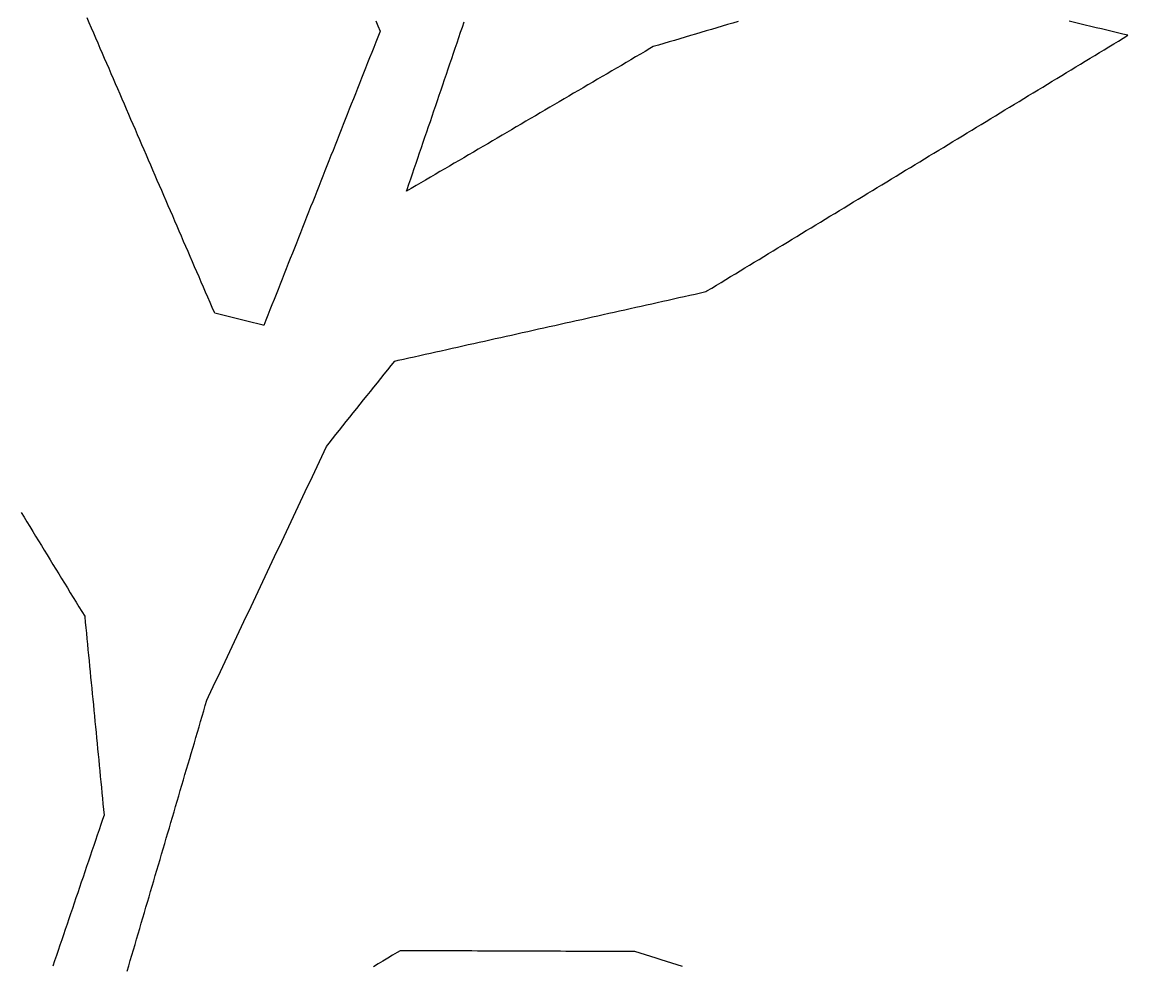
# Model space of a CAD drawing. Header units: millimetres. Extents: x 230 to 3347, y 514 to 5196.
# Drawn here: x 1889.8 to 2089.6, y 4745.4 to 4915.9 of the extents above; entities that cross this region are included whole.
import ezdxf

# ---------------------------------------------------------------- set-up
doc = ezdxf.new("R2010")
doc.units = ezdxf.units.MM
doc.layers.add('ALL_ISLANDS', color=7, linetype='Continuous')
doc.layers.add('OUTLINE_ISLAND_01', color=7, linetype='Continuous')

msp = doc.modelspace()

# ---------------------------------------------------------------- linework, layer by layer
at = {"layer": 'ALL_ISLANDS'}
for points in [[(1953.6732, 4916.1404), (1954.081, 4915.2273), (1954.4887, 4914.3142), (1954.4166, 4914.1317), (1954.0489, 4913.2017), (1953.6813, 4912.2717), (1953.3136, 4911.3418), (1952.946, 4910.4118), (1952.5783, 4909.4818), (1952.2107, 4908.5519), (1951.843, 4907.6219), (1951.4754, 4906.692), (1951.1077, 4905.762), (1950.7401, 4904.832), (1950.3724, 4903.9021), (1950.0048, 4902.9721), (1949.6371, 4902.0421), (1949.2695, 4901.1122), (1948.9018, 4900.1822), (1948.5342, 4899.2522), (1948.1665, 4898.3223), (1947.7989, 4897.3923), (1947.4312, 4896.4623), (1947.0636, 4895.5324), (1946.696, 4894.6024), (1946.3283, 4893.6724), (1945.9607, 4892.7425), (1945.593, 4891.8125), (1945.2254, 4890.8825), (1944.8577, 4889.9526), (1944.4901, 4889.0226), (1944.1224, 4888.0927), (1943.7548, 4887.1627), (1943.3871, 4886.2327), (1943.0195, 4885.3028), (1942.6518, 4884.3728), (1942.2842, 4883.4428), (1941.9165, 4882.5129), (1941.5489, 4881.5829), (1941.1812, 4880.6529), (1940.8136, 4879.723), (1940.4459, 4878.793), (1940.0783, 4877.863), (1939.7106, 4876.9331), (1939.343, 4876.0031), (1938.9753, 4875.0731), (1938.6077, 4874.1432), (1938.24, 4873.2132), (1937.8724, 4872.2832), (1937.5047, 4871.3533), (1937.1371, 4870.4233), (1936.7695, 4869.4934), (1936.4018, 4868.5634), (1936.0342, 4867.6334), (1935.6665, 4866.7035), (1935.2989, 4865.7735), (1934.9312, 4864.8435), (1934.5636, 4863.9136), (1934.1959, 4862.9836), (1933.8283, 4862.0536), (1933.4606, 4861.1237), (1933.314, 4861.1599), (1932.3432, 4861.3999), (1931.3724, 4861.6398), (1930.4016, 4861.8797), (1929.4308, 4862.1197), (1928.4601, 4862.3596), (1927.4893, 4862.5996), (1926.5185, 4862.8395), (1925.5477, 4863.0795), (1924.5769, 4863.3194), (1924.5212, 4863.4483), (1924.1245, 4864.3662), (1923.7278, 4865.2841), (1923.3311, 4866.2021), (1922.9343, 4867.12), (1922.5376, 4868.0379), (1922.1409, 4868.9559), (1921.7441, 4869.8738), (1921.3474, 4870.7917), (1920.9507, 4871.7097), (1920.554, 4872.6276), (1920.1572, 4873.5456), (1919.7605, 4874.4635), (1919.3638, 4875.3814), (1918.9671, 4876.2994), (1918.5703, 4877.2173), (1918.1736, 4878.1352), (1917.7769, 4879.0532), (1917.3802, 4879.9711), (1916.9834, 4880.8891), (1916.5867, 4881.807), (1916.19, 4882.7249), (1915.7933, 4883.6429), (1915.3965, 4884.5608), (1914.9998, 4885.4787), (1914.6031, 4886.3967), (1914.2064, 4887.3146), (1913.8096, 4888.2326), (1913.4129, 4889.1505), (1913.0162, 4890.0684), (1912.6194, 4890.9864), (1912.2227, 4891.9043), (1911.826, 4892.8222), (1911.4293, 4893.7402), (1911.0325, 4894.6581), (1910.6358, 4895.576), (1910.2391, 4896.494), (1909.8424, 4897.4119), (1909.4456, 4898.3299), (1909.0489, 4899.2478), (1908.6522, 4900.1657), (1908.2555, 4901.0837), (1907.8587, 4902.0016), (1907.462, 4902.9195), (1907.0653, 4903.8375), (1906.6686, 4904.7554), (1906.2718, 4905.6734), (1905.8751, 4906.5913), (1905.4784, 4907.5092), (1905.0816, 4908.4272), (1904.6849, 4909.3451), (1904.2882, 4910.263), (1903.8915, 4911.181), (1903.4947, 4912.0989), (1903.098, 4913.0168), (1902.7013, 4913.9348), (1902.3046, 4914.8527), (1901.9078, 4915.7707), (1901.5111, 4916.6886)], [(1908.762, 4744.4576), (1909.0443, 4745.4169), (1909.3266, 4746.3762), (1909.6089, 4747.3356), (1909.8912, 4748.2949), (1910.1735, 4749.2542), (1910.4558, 4750.2135), (1910.7381, 4751.1729), (1911.0204, 4752.1322), (1911.3027, 4753.0915), (1911.5851, 4754.0508), (1911.8674, 4755.0102), (1912.1497, 4755.9695), (1912.432, 4756.9288), (1912.7143, 4757.8881), (1912.9966, 4758.8475), (1913.2789, 4759.8068), (1913.5612, 4760.7661), (1913.8435, 4761.7254), (1914.1258, 4762.6848), (1914.4081, 4763.6441), (1914.6904, 4764.6034), (1914.9727, 4765.5627), (1915.255, 4766.5221), (1915.5373, 4767.4814), (1915.8196, 4768.4407), (1916.102, 4769.4), (1916.3843, 4770.3594), (1916.6666, 4771.3187), (1916.9489, 4772.278), (1917.2312, 4773.2373), (1917.5135, 4774.1967), (1917.7958, 4775.156), (1918.0781, 4776.1153), (1918.3604, 4777.0746), (1918.6427, 4778.034), (1918.925, 4778.9933), (1919.2073, 4779.9526), (1919.4896, 4780.9119), (1919.7719, 4781.8712), (1920.0542, 4782.8306), (1920.3365, 4783.7899), (1920.6188, 4784.7492), (1920.9012, 4785.7085), (1921.1835, 4786.6679), (1921.4658, 4787.6272), (1921.7481, 4788.5865), (1922.0304, 4789.5458), (1922.3127, 4790.5052), (1922.595, 4791.4645), (1922.8773, 4792.4238), (1923.1596, 4793.3831), (1923.4671, 4794.0353), (1923.8935, 4794.9398), (1924.32, 4795.8443), (1924.7465, 4796.7488), (1925.1729, 4797.6533), (1925.5994, 4798.5578), (1926.0259, 4799.4623), (1926.4523, 4800.3668), (1926.8788, 4801.2713), (1927.3053, 4802.1758), (1927.7317, 4803.0803), (1928.1582, 4803.9848), (1928.5847, 4804.8893), (1929.0111, 4805.7938), (1929.4376, 4806.6983), (1929.8641, 4807.6028), (1930.2905, 4808.5073), (1930.717, 4809.4118), (1931.1435, 4810.3163), (1931.5699, 4811.2208), (1931.9964, 4812.1253), (1932.4229, 4813.0298), (1932.8493, 4813.9343), (1933.2758, 4814.8388), (1933.7023, 4815.7433), (1934.1287, 4816.6478), (1934.5552, 4817.5523), (1934.9817, 4818.4569), (1935.4081, 4819.3614), (1935.8346, 4820.2659), (1936.2611, 4821.1704), (1936.6875, 4822.0749), (1937.114, 4822.9794), (1937.5405, 4823.8839), (1937.9669, 4824.7884), (1938.3934, 4825.6929), (1938.8199, 4826.5974), (1939.2463, 4827.5019), (1939.6728, 4828.4064), (1940.0993, 4829.3109), (1940.5257, 4830.2154), (1940.9522, 4831.1199), (1941.3787, 4832.0244), (1941.8051, 4832.9289), (1942.2316, 4833.8334), (1942.6581, 4834.7379), (1943.0846, 4835.6424), (1943.511, 4836.5469), (1943.9375, 4837.4514), (1944.364, 4838.3559), (1944.7904, 4839.2604), (1945.245, 4839.8293), (1945.8693, 4840.6105), (1946.4936, 4841.3917), (1947.1179, 4842.1729), (1947.7422, 4842.9541), (1948.3665, 4843.7353), (1948.9907, 4844.5165), (1949.615, 4845.2977), (1950.2393, 4846.0789), (1950.8636, 4846.8601), (1951.4879, 4847.6413), (1952.1121, 4848.4225), (1952.7364, 4849.2037), (1953.3607, 4849.9849), (1953.985, 4850.7661), (1954.6093, 4851.5473), (1955.2335, 4852.3285), (1955.8578, 4853.1097), (1956.4821, 4853.8909), (1957.1064, 4854.6721), (1957.7235, 4854.8098), (1958.6995, 4855.0275), (1959.6755, 4855.2453), (1960.6515, 4855.463), (1961.6275, 4855.6807), (1962.6035, 4855.8985), (1963.5795, 4856.1162), (1964.5555, 4856.334), (1965.5315, 4856.5517), (1966.5075, 4856.7694), (1967.4835, 4856.9872), (1968.4596, 4857.2049), (1969.4356, 4857.4226), (1970.4116, 4857.6404), (1971.3876, 4857.8581), (1972.3636, 4858.0759), (1973.3396, 4858.2936), (1974.3156, 4858.5113), (1975.2916, 4858.7291), (1976.2676, 4858.9468), (1977.2436, 4859.1645), (1978.2196, 4859.3823), (1979.1956, 4859.6), (1980.1716, 4859.8178), (1981.1476, 4860.0355), (1982.1237, 4860.2532), (1983.0997, 4860.471), (1984.0757, 4860.6887), (1985.0517, 4860.9064), (1986.0277, 4861.1242), (1987.0037, 4861.3419), (1987.9797, 4861.5597), (1988.9557, 4861.7774), (1989.9317, 4861.9951), (1990.9077, 4862.2129), (1991.8837, 4862.4306), (1992.8597, 4862.6483), (1993.8357, 4862.8661), (1994.8118, 4863.0838), (1995.7878, 4863.3016), (1996.7638, 4863.5193), (1997.7398, 4863.737), (1998.7158, 4863.9548), (1999.6918, 4864.1725), (2000.6678, 4864.3902), (2001.6438, 4864.608), (2002.6198, 4864.8257), (2003.5958, 4865.0435), (2004.5718, 4865.2612), (2005.5478, 4865.4789), (2006.5238, 4865.6967), (2007.4998, 4865.9144), (2008.4759, 4866.1321), (2009.4519, 4866.3499), (2010.4279, 4866.5676), (2011.4039, 4866.7854), (2012.3799, 4867.0031), (2013.3559, 4867.2208), (2013.5508, 4867.3392), (2014.4055, 4867.8583), (2015.2603, 4868.3773), (2016.115, 4868.8964), (2016.9697, 4869.4155), (2017.8245, 4869.9345), (2018.6792, 4870.4536), (2019.5339, 4870.9726), (2020.3887, 4871.4917), (2021.2434, 4872.0108), (2022.0981, 4872.5298), (2022.9529, 4873.0489), (2023.8076, 4873.568), (2024.6623, 4874.087), (2025.5171, 4874.6061), (2026.3718, 4875.1252), (2027.2265, 4875.6442), (2028.0813, 4876.1633), (2028.936, 4876.6824), (2029.7908, 4877.2014), (2030.6455, 4877.7205), (2031.5002, 4878.2396), (2032.355, 4878.7586), (2033.2097, 4879.2777), (2034.0644, 4879.7968), (2034.9192, 4880.3158), (2035.7739, 4880.8349), (2036.6286, 4881.354), (2037.4834, 4881.873), (2038.3381, 4882.3921), (2039.1928, 4882.9112), (2040.0476, 4883.4302), (2040.9023, 4883.9493), (2041.757, 4884.4683), (2042.6118, 4884.9874), (2043.4665, 4885.5065), (2044.3212, 4886.0255), (2045.176, 4886.5446), (2046.0307, 4887.0637), (2046.8854, 4887.5827), (2047.7402, 4888.1018), (2048.5949, 4888.6209), (2049.4496, 4889.1399), (2050.3044, 4889.659), (2051.1591, 4890.1781), (2052.0138, 4890.6971), (2052.8686, 4891.2162), (2053.7233, 4891.7353), (2054.5781, 4892.2543), (2055.4328, 4892.7734), (2056.2875, 4893.2925), (2057.1423, 4893.8115), (2057.997, 4894.3306), (2058.8517, 4894.8497), (2059.7065, 4895.3687), (2060.5612, 4895.8878), (2061.4159, 4896.4069), (2062.2707, 4896.9259), (2063.1254, 4897.445), (2063.9801, 4897.9641), (2064.8349, 4898.4831), (2065.6896, 4899.0022), (2066.5443, 4899.5212), (2067.3991, 4900.0403), (2068.2538, 4900.5594), (2069.1085, 4901.0784), (2069.9633, 4901.5975), (2070.818, 4902.1166), (2071.6727, 4902.6356), (2072.5275, 4903.1547), (2073.3822, 4903.6738), (2074.2369, 4904.1928), (2075.0917, 4904.7119), (2075.9464, 4905.231), (2076.8011, 4905.75), (2077.6559, 4906.2691), (2078.5106, 4906.7882), (2079.3654, 4907.3072), (2080.2201, 4907.8263), (2081.0748, 4908.3454), (2081.9296, 4908.8644), (2082.7843, 4909.3835), (2083.639, 4909.9026), (2084.4938, 4910.4216), (2085.3485, 4910.9407), (2086.2032, 4911.4598), (2087.058, 4911.9788), (2087.9127, 4912.4979), (2088.7674, 4913.0169), (2089.6222, 4913.536), (2088.7326, 4913.7486), (2087.76, 4913.981), (2086.7873, 4914.2134), (2085.8147, 4914.4458), (2084.8421, 4914.6782), (2083.8695, 4914.9106), (2082.8969, 4915.143), (2081.9242, 4915.3754), (2080.9516, 4915.6079), (2079.979, 4915.8403), (2079.0064, 4916.0727)], [(2019.1739, 4916.0372), (2018.2151, 4915.7528), (2017.2564, 4915.4685), (2016.2977, 4915.1841), (2015.339, 4914.8998), (2014.3802, 4914.6155), (2013.4215, 4914.3311), (2012.4628, 4914.0468), (2011.5041, 4913.7625), (2010.5453, 4913.4781), (2009.5866, 4913.1938), (2008.6279, 4912.9095), (2007.6692, 4912.6251), (2006.7104, 4912.3408), (2005.7517, 4912.0565), (2004.793, 4911.7721), (2003.8343, 4911.4878), (2003.2477, 4911.144), (2002.3849, 4910.6384), (2001.5221, 4910.1328), (2000.6594, 4909.6272), (1999.7966, 4909.1216), (1998.9338, 4908.616), (1998.0711, 4908.1104), (1997.2083, 4907.6048), (1996.3456, 4907.0992), (1995.4828, 4906.5935), (1994.62, 4906.0879), (1993.7573, 4905.5823), (1992.8945, 4905.0767), (1992.0317, 4904.5711), (1991.169, 4904.0655), (1990.3062, 4903.5599), (1989.4435, 4903.0543), (1988.5807, 4902.5487), (1987.7179, 4902.043), (1986.8552, 4901.5374), (1985.9924, 4901.0318), (1985.1297, 4900.5262), (1984.2669, 4900.0206), (1983.4041, 4899.515), (1982.5414, 4899.0094), (1981.6786, 4898.5038), (1980.8158, 4897.9982), (1979.9531, 4897.4926), (1979.0903, 4896.9869), (1978.2276, 4896.4813), (1977.3648, 4895.9757), (1976.502, 4895.4701), (1975.6393, 4894.9645), (1974.7765, 4894.4589), (1973.9137, 4893.9533), (1973.051, 4893.4477), (1972.1882, 4892.9421), (1971.3255, 4892.4365), (1970.4627, 4891.9308), (1969.5999, 4891.4252), (1968.7372, 4890.9196), (1967.8744, 4890.414), (1967.0117, 4889.9084), (1966.1489, 4889.4028), (1965.2861, 4888.8972), (1964.4234, 4888.3916), (1963.5606, 4887.886), (1962.6978, 4887.3804), (1961.8351, 4886.8747), (1960.9723, 4886.3691), (1960.1096, 4885.8635), (1959.2468, 4885.3579), (1959.3573, 4885.6824), (1959.6798, 4886.629), (1960.0023, 4887.5756), (1960.3247, 4888.5222), (1960.6472, 4889.4687), (1960.9697, 4890.4153), (1961.2921, 4891.3619), (1961.6146, 4892.3085), (1961.9371, 4893.2551), (1962.2595, 4894.2017), (1962.582, 4895.1482), (1962.9045, 4896.0948), (1963.2269, 4897.0414), (1963.5494, 4897.988), (1963.8719, 4898.9346), (1964.1943, 4899.8811), (1964.5168, 4900.8277), (1964.8392, 4901.7743), (1965.1617, 4902.7209), (1965.4842, 4903.6675), (1965.8066, 4904.6141), (1966.1291, 4905.5606), (1966.4516, 4906.5072), (1966.774, 4907.4538), (1967.0965, 4908.4004), (1967.419, 4909.347), (1967.7414, 4910.2935), (1968.0639, 4911.2401), (1968.3864, 4912.1867), (1968.7088, 4913.1333), (1969.0313, 4914.0799), (1969.3538, 4915.0264), (1969.6762, 4915.973)], [(1889.5981, 4827.3155), (1890.1202, 4826.4626), (1890.6424, 4825.6097), (1891.1645, 4824.7569), (1891.6867, 4823.904), (1892.2088, 4823.0512), (1892.731, 4822.1983), (1893.2531, 4821.3454), (1893.7752, 4820.4926), (1894.2974, 4819.6397), (1894.8195, 4818.7869), (1895.3417, 4817.934), (1895.8638, 4817.0812), (1896.3859, 4816.2283), (1896.9081, 4815.3754), (1897.4302, 4814.5226), (1897.9524, 4813.6697), (1898.4745, 4812.8169), (1898.9966, 4811.964), (1899.5188, 4811.1111), (1900.0409, 4810.2583), (1900.5631, 4809.4054), (1901.0852, 4808.5526), (1901.0921, 4808.4822), (1901.1889, 4807.4869), (1901.2857, 4806.4916), (1901.3826, 4805.4963), (1901.4794, 4804.501), (1901.5762, 4803.5057), (1901.673, 4802.5104), (1901.7699, 4801.5151), (1901.8667, 4800.5198), (1901.9635, 4799.5245), (1902.0604, 4798.5292), (1902.1572, 4797.5339), (1902.254, 4796.5386), (1902.3509, 4795.5433), (1902.4477, 4794.548), (1902.5445, 4793.5527), (1902.6414, 4792.5574), (1902.7382, 4791.5621), (1902.835, 4790.5668), (1902.9318, 4789.5715), (1903.0287, 4788.5762), (1903.1255, 4787.5809), (1903.2223, 4786.5856), (1903.3192, 4785.5903), (1903.416, 4784.595), (1903.5128, 4783.5997), (1903.6097, 4782.6044), (1903.7065, 4781.6091), (1903.8033, 4780.6138), (1903.9001, 4779.6185), (1903.997, 4778.6232), (1904.0938, 4777.6279), (1904.1906, 4776.6326), (1904.2875, 4775.6373), (1904.3843, 4774.642), (1904.4811, 4773.6467), (1904.578, 4772.6514), (1904.3098, 4771.8608), (1903.9886, 4770.9138), (1903.6675, 4769.9668), (1903.3463, 4769.0198), (1903.0251, 4768.0728), (1902.7039, 4767.1258), (1902.3827, 4766.1788), (1902.0615, 4765.2317), (1901.7403, 4764.2847), (1901.4191, 4763.3377), (1901.0979, 4762.3907), (1900.7767, 4761.4437), (1900.4555, 4760.4967), (1900.1343, 4759.5497), (1899.8131, 4758.6027), (1899.4919, 4757.6556), (1899.1707, 4756.7086), (1898.8495, 4755.7616), (1898.5283, 4754.8146), (1898.2071, 4753.8676), (1897.8859, 4752.9206), (1897.5647, 4751.9736), (1897.2435, 4751.0266), (1896.9223, 4750.0795), (1896.6011, 4749.1325), (1896.2799, 4748.1855), (1895.9587, 4747.2385), (1895.6376, 4746.2915), (1895.3164, 4745.3445)], [(2009.1143, 4745.2942), (2008.1595, 4745.5914), (2007.2047, 4745.8887), (2006.2499, 4746.1859), (2005.2951, 4746.4831), (2004.3403, 4746.7803), (2003.3855, 4747.0775), (2002.4307, 4747.3748), (2001.4759, 4747.672), (2000.5211, 4747.9692), (2000.0668, 4747.9709), (1999.0668, 4747.9747), (1998.0668, 4747.9785), (1997.0668, 4747.9823), (1996.0668, 4747.9861), (1995.0668, 4747.9899), (1994.0668, 4747.9936), (1993.0669, 4747.9974), (1992.0669, 4748.0012), (1991.0669, 4748.005), (1990.0669, 4748.0088), (1989.0669, 4748.0126), (1988.0669, 4748.0164), (1987.0669, 4748.0201), (1986.0669, 4748.0239), (1985.0669, 4748.0277), (1984.0669, 4748.0315), (1983.0669, 4748.0353), (1982.0669, 4748.0391), (1981.0669, 4748.0428), (1980.0669, 4748.0466), (1979.067, 4748.0504), (1978.067, 4748.0542), (1977.067, 4748.058), (1976.067, 4748.0618), (1975.067, 4748.0656), (1974.067, 4748.0693), (1973.067, 4748.0731), (1972.067, 4748.0769), (1971.067, 4748.0807), (1970.067, 4748.0845), (1969.067, 4748.0883), (1968.067, 4748.0921), (1967.067, 4748.0958), (1966.067, 4748.0996), (1965.0671, 4748.1034), (1964.0671, 4748.1072), (1963.0671, 4748.111), (1962.0671, 4748.1148), (1961.0671, 4748.1186), (1960.0671, 4748.1223), (1959.0671, 4748.1261), (1958.0671, 4748.1299), (1957.5497, 4747.8166), (1956.6944, 4747.2986), (1955.839, 4746.7806), (1954.9836, 4746.2625), (1954.1282, 4745.7445), (1953.2729, 4745.2265)]]:
    msp.add_lwpolyline(points, dxfattribs=at)
at = {"layer": 'OUTLINE_ISLAND_01'}
for points in [[(1953.6732, 4916.1404), (1954.081, 4915.2273), (1954.4887, 4914.3142), (1954.4166, 4914.1317), (1954.0489, 4913.2017), (1953.6813, 4912.2717), (1953.3136, 4911.3418), (1952.946, 4910.4118), (1952.5783, 4909.4818), (1952.2107, 4908.5519), (1951.843, 4907.6219), (1951.4754, 4906.692), (1951.1077, 4905.762), (1950.7401, 4904.832), (1950.3724, 4903.9021), (1950.0048, 4902.9721), (1949.6371, 4902.0421), (1949.2695, 4901.1122), (1948.9018, 4900.1822), (1948.5342, 4899.2522), (1948.1665, 4898.3223), (1947.7989, 4897.3923), (1947.4312, 4896.4623), (1947.0636, 4895.5324), (1946.696, 4894.6024), (1946.3283, 4893.6724), (1945.9607, 4892.7425), (1945.593, 4891.8125), (1945.2254, 4890.8825), (1944.8577, 4889.9526), (1944.4901, 4889.0226), (1944.1224, 4888.0927), (1943.7548, 4887.1627), (1943.3871, 4886.2327), (1943.0195, 4885.3028), (1942.6518, 4884.3728), (1942.2842, 4883.4428), (1941.9165, 4882.5129), (1941.5489, 4881.5829), (1941.1812, 4880.6529), (1940.8136, 4879.723), (1940.4459, 4878.793), (1940.0783, 4877.863), (1939.7106, 4876.9331), (1939.343, 4876.0031), (1938.9753, 4875.0731), (1938.6077, 4874.1432), (1938.24, 4873.2132), (1937.8724, 4872.2832), (1937.5047, 4871.3533), (1937.1371, 4870.4233), (1936.7695, 4869.4934), (1936.4018, 4868.5634), (1936.0342, 4867.6334), (1935.6665, 4866.7035), (1935.2989, 4865.7735), (1934.9312, 4864.8435), (1934.5636, 4863.9136), (1934.1959, 4862.9836), (1933.8283, 4862.0536), (1933.4606, 4861.1237), (1933.314, 4861.1599), (1932.3432, 4861.3999), (1931.3724, 4861.6398), (1930.4016, 4861.8797), (1929.4308, 4862.1197), (1928.4601, 4862.3596), (1927.4893, 4862.5996), (1926.5185, 4862.8395), (1925.5477, 4863.0795), (1924.5769, 4863.3194), (1924.5212, 4863.4483), (1924.1245, 4864.3662), (1923.7278, 4865.2841), (1923.3311, 4866.2021), (1922.9343, 4867.12), (1922.5376, 4868.0379), (1922.1409, 4868.9559), (1921.7441, 4869.8738), (1921.3474, 4870.7917), (1920.9507, 4871.7097), (1920.554, 4872.6276), (1920.1572, 4873.5456), (1919.7605, 4874.4635), (1919.3638, 4875.3814), (1918.9671, 4876.2994), (1918.5703, 4877.2173), (1918.1736, 4878.1352), (1917.7769, 4879.0532), (1917.3802, 4879.9711), (1916.9834, 4880.8891), (1916.5867, 4881.807), (1916.19, 4882.7249), (1915.7933, 4883.6429), (1915.3965, 4884.5608), (1914.9998, 4885.4787), (1914.6031, 4886.3967), (1914.2064, 4887.3146), (1913.8096, 4888.2326), (1913.4129, 4889.1505), (1913.0162, 4890.0684), (1912.6194, 4890.9864), (1912.2227, 4891.9043), (1911.826, 4892.8222), (1911.4293, 4893.7402), (1911.0325, 4894.6581), (1910.6358, 4895.576), (1910.2391, 4896.494), (1909.8424, 4897.4119), (1909.4456, 4898.3299), (1909.0489, 4899.2478), (1908.6522, 4900.1657), (1908.2555, 4901.0837), (1907.8587, 4902.0016), (1907.462, 4902.9195), (1907.0653, 4903.8375), (1906.6686, 4904.7554), (1906.2718, 4905.6734), (1905.8751, 4906.5913), (1905.4784, 4907.5092), (1905.0816, 4908.4272), (1904.6849, 4909.3451), (1904.2882, 4910.263), (1903.8915, 4911.181), (1903.4947, 4912.0989), (1903.098, 4913.0168), (1902.7013, 4913.9348), (1902.3046, 4914.8527), (1901.9078, 4915.7707), (1901.5111, 4916.6886)], [(1908.762, 4744.4576), (1909.0443, 4745.4169), (1909.3266, 4746.3762), (1909.6089, 4747.3356), (1909.8912, 4748.2949), (1910.1735, 4749.2542), (1910.4558, 4750.2135), (1910.7381, 4751.1729), (1911.0204, 4752.1322), (1911.3027, 4753.0915), (1911.5851, 4754.0508), (1911.8674, 4755.0102), (1912.1497, 4755.9695), (1912.432, 4756.9288), (1912.7143, 4757.8881), (1912.9966, 4758.8475), (1913.2789, 4759.8068), (1913.5612, 4760.7661), (1913.8435, 4761.7254), (1914.1258, 4762.6848), (1914.4081, 4763.6441), (1914.6904, 4764.6034), (1914.9727, 4765.5627), (1915.255, 4766.5221), (1915.5373, 4767.4814), (1915.8196, 4768.4407), (1916.102, 4769.4), (1916.3843, 4770.3594), (1916.6666, 4771.3187), (1916.9489, 4772.278), (1917.2312, 4773.2373), (1917.5135, 4774.1967), (1917.7958, 4775.156), (1918.0781, 4776.1153), (1918.3604, 4777.0746), (1918.6427, 4778.034), (1918.925, 4778.9933), (1919.2073, 4779.9526), (1919.4896, 4780.9119), (1919.7719, 4781.8712), (1920.0542, 4782.8306), (1920.3365, 4783.7899), (1920.6188, 4784.7492), (1920.9012, 4785.7085), (1921.1835, 4786.6679), (1921.4658, 4787.6272), (1921.7481, 4788.5865), (1922.0304, 4789.5458), (1922.3127, 4790.5052), (1922.595, 4791.4645), (1922.8773, 4792.4238), (1923.1596, 4793.3831), (1923.4671, 4794.0353), (1923.8935, 4794.9398), (1924.32, 4795.8443), (1924.7465, 4796.7488), (1925.1729, 4797.6533), (1925.5994, 4798.5578), (1926.0259, 4799.4623), (1926.4523, 4800.3668), (1926.8788, 4801.2713), (1927.3053, 4802.1758), (1927.7317, 4803.0803), (1928.1582, 4803.9848), (1928.5847, 4804.8893), (1929.0111, 4805.7938), (1929.4376, 4806.6983), (1929.8641, 4807.6028), (1930.2905, 4808.5073), (1930.717, 4809.4118), (1931.1435, 4810.3163), (1931.5699, 4811.2208), (1931.9964, 4812.1253), (1932.4229, 4813.0298), (1932.8493, 4813.9343), (1933.2758, 4814.8388), (1933.7023, 4815.7433), (1934.1287, 4816.6478), (1934.5552, 4817.5523), (1934.9817, 4818.4569), (1935.4081, 4819.3614), (1935.8346, 4820.2659), (1936.2611, 4821.1704), (1936.6875, 4822.0749), (1937.114, 4822.9794), (1937.5405, 4823.8839), (1937.9669, 4824.7884), (1938.3934, 4825.6929), (1938.8199, 4826.5974), (1939.2463, 4827.5019), (1939.6728, 4828.4064), (1940.0993, 4829.3109), (1940.5257, 4830.2154), (1940.9522, 4831.1199), (1941.3787, 4832.0244), (1941.8051, 4832.9289), (1942.2316, 4833.8334), (1942.6581, 4834.7379), (1943.0846, 4835.6424), (1943.511, 4836.5469), (1943.9375, 4837.4514), (1944.364, 4838.3559), (1944.7904, 4839.2604), (1945.245, 4839.8293), (1945.8693, 4840.6105), (1946.4936, 4841.3917), (1947.1179, 4842.1729), (1947.7422, 4842.9541), (1948.3665, 4843.7353), (1948.9907, 4844.5165), (1949.615, 4845.2977), (1950.2393, 4846.0789), (1950.8636, 4846.8601), (1951.4879, 4847.6413), (1952.1121, 4848.4225), (1952.7364, 4849.2037), (1953.3607, 4849.9849), (1953.985, 4850.7661), (1954.6093, 4851.5473), (1955.2335, 4852.3285), (1955.8578, 4853.1097), (1956.4821, 4853.8909), (1957.1064, 4854.6721), (1957.7235, 4854.8098), (1958.6995, 4855.0275), (1959.6755, 4855.2453), (1960.6515, 4855.463), (1961.6275, 4855.6807), (1962.6035, 4855.8985), (1963.5795, 4856.1162), (1964.5555, 4856.334), (1965.5315, 4856.5517), (1966.5075, 4856.7694), (1967.4835, 4856.9872), (1968.4596, 4857.2049), (1969.4356, 4857.4226), (1970.4116, 4857.6404), (1971.3876, 4857.8581), (1972.3636, 4858.0759), (1973.3396, 4858.2936), (1974.3156, 4858.5113), (1975.2916, 4858.7291), (1976.2676, 4858.9468), (1977.2436, 4859.1645), (1978.2196, 4859.3823), (1979.1956, 4859.6), (1980.1716, 4859.8178), (1981.1476, 4860.0355), (1982.1237, 4860.2532), (1983.0997, 4860.471), (1984.0757, 4860.6887), (1985.0517, 4860.9064), (1986.0277, 4861.1242), (1987.0037, 4861.3419), (1987.9797, 4861.5597), (1988.9557, 4861.7774), (1989.9317, 4861.9951), (1990.9077, 4862.2129), (1991.8837, 4862.4306), (1992.8597, 4862.6483), (1993.8357, 4862.8661), (1994.8118, 4863.0838), (1995.7878, 4863.3016), (1996.7638, 4863.5193), (1997.7398, 4863.737), (1998.7158, 4863.9548), (1999.6918, 4864.1725), (2000.6678, 4864.3902), (2001.6438, 4864.608), (2002.6198, 4864.8257), (2003.5958, 4865.0435), (2004.5718, 4865.2612), (2005.5478, 4865.4789), (2006.5238, 4865.6967), (2007.4998, 4865.9144), (2008.4759, 4866.1321), (2009.4519, 4866.3499), (2010.4279, 4866.5676), (2011.4039, 4866.7854), (2012.3799, 4867.0031), (2013.3559, 4867.2208), (2013.5508, 4867.3392), (2014.4055, 4867.8583), (2015.2603, 4868.3773), (2016.115, 4868.8964), (2016.9697, 4869.4155), (2017.8245, 4869.9345), (2018.6792, 4870.4536), (2019.5339, 4870.9726), (2020.3887, 4871.4917), (2021.2434, 4872.0108), (2022.0981, 4872.5298), (2022.9529, 4873.0489), (2023.8076, 4873.568), (2024.6623, 4874.087), (2025.5171, 4874.6061), (2026.3718, 4875.1252), (2027.2265, 4875.6442), (2028.0813, 4876.1633), (2028.936, 4876.6824), (2029.7908, 4877.2014), (2030.6455, 4877.7205), (2031.5002, 4878.2396), (2032.355, 4878.7586), (2033.2097, 4879.2777), (2034.0644, 4879.7968), (2034.9192, 4880.3158), (2035.7739, 4880.8349), (2036.6286, 4881.354), (2037.4834, 4881.873), (2038.3381, 4882.3921), (2039.1928, 4882.9112), (2040.0476, 4883.4302), (2040.9023, 4883.9493), (2041.757, 4884.4683), (2042.6118, 4884.9874), (2043.4665, 4885.5065), (2044.3212, 4886.0255), (2045.176, 4886.5446), (2046.0307, 4887.0637), (2046.8854, 4887.5827), (2047.7402, 4888.1018), (2048.5949, 4888.6209), (2049.4496, 4889.1399), (2050.3044, 4889.659), (2051.1591, 4890.1781), (2052.0138, 4890.6971), (2052.8686, 4891.2162), (2053.7233, 4891.7353), (2054.5781, 4892.2543), (2055.4328, 4892.7734), (2056.2875, 4893.2925), (2057.1423, 4893.8115), (2057.997, 4894.3306), (2058.8517, 4894.8497), (2059.7065, 4895.3687), (2060.5612, 4895.8878), (2061.4159, 4896.4069), (2062.2707, 4896.9259), (2063.1254, 4897.445), (2063.9801, 4897.9641), (2064.8349, 4898.4831), (2065.6896, 4899.0022), (2066.5443, 4899.5212), (2067.3991, 4900.0403), (2068.2538, 4900.5594), (2069.1085, 4901.0784), (2069.9633, 4901.5975), (2070.818, 4902.1166), (2071.6727, 4902.6356), (2072.5275, 4903.1547), (2073.3822, 4903.6738), (2074.2369, 4904.1928), (2075.0917, 4904.7119), (2075.9464, 4905.231), (2076.8011, 4905.75), (2077.6559, 4906.2691), (2078.5106, 4906.7882), (2079.3654, 4907.3072), (2080.2201, 4907.8263), (2081.0748, 4908.3454), (2081.9296, 4908.8644), (2082.7843, 4909.3835), (2083.639, 4909.9026), (2084.4938, 4910.4216), (2085.3485, 4910.9407), (2086.2032, 4911.4598), (2087.058, 4911.9788), (2087.9127, 4912.4979), (2088.7674, 4913.0169), (2089.6222, 4913.536), (2088.7326, 4913.7486), (2087.76, 4913.981), (2086.7873, 4914.2134), (2085.8147, 4914.4458), (2084.8421, 4914.6782), (2083.8695, 4914.9106), (2082.8969, 4915.143), (2081.9242, 4915.3754), (2080.9516, 4915.6079), (2079.979, 4915.8403), (2079.0064, 4916.0727)], [(2019.1739, 4916.0372), (2018.2151, 4915.7528), (2017.2564, 4915.4685), (2016.2977, 4915.1841), (2015.339, 4914.8998), (2014.3802, 4914.6155), (2013.4215, 4914.3311), (2012.4628, 4914.0468), (2011.5041, 4913.7625), (2010.5453, 4913.4781), (2009.5866, 4913.1938), (2008.6279, 4912.9095), (2007.6692, 4912.6251), (2006.7104, 4912.3408), (2005.7517, 4912.0565), (2004.793, 4911.7721), (2003.8343, 4911.4878), (2003.2477, 4911.144), (2002.3849, 4910.6384), (2001.5221, 4910.1328), (2000.6594, 4909.6272), (1999.7966, 4909.1216), (1998.9338, 4908.616), (1998.0711, 4908.1104), (1997.2083, 4907.6048), (1996.3456, 4907.0992), (1995.4828, 4906.5935), (1994.62, 4906.0879), (1993.7573, 4905.5823), (1992.8945, 4905.0767), (1992.0317, 4904.5711), (1991.169, 4904.0655), (1990.3062, 4903.5599), (1989.4435, 4903.0543), (1988.5807, 4902.5487), (1987.7179, 4902.043), (1986.8552, 4901.5374), (1985.9924, 4901.0318), (1985.1297, 4900.5262), (1984.2669, 4900.0206), (1983.4041, 4899.515), (1982.5414, 4899.0094), (1981.6786, 4898.5038), (1980.8158, 4897.9982), (1979.9531, 4897.4926), (1979.0903, 4896.9869), (1978.2276, 4896.4813), (1977.3648, 4895.9757), (1976.502, 4895.4701), (1975.6393, 4894.9645), (1974.7765, 4894.4589), (1973.9137, 4893.9533), (1973.051, 4893.4477), (1972.1882, 4892.9421), (1971.3255, 4892.4365), (1970.4627, 4891.9308), (1969.5999, 4891.4252), (1968.7372, 4890.9196), (1967.8744, 4890.414), (1967.0117, 4889.9084), (1966.1489, 4889.4028), (1965.2861, 4888.8972), (1964.4234, 4888.3916), (1963.5606, 4887.886), (1962.6978, 4887.3804), (1961.8351, 4886.8747), (1960.9723, 4886.3691), (1960.1096, 4885.8635), (1959.2468, 4885.3579), (1959.3573, 4885.6824), (1959.6798, 4886.629), (1960.0023, 4887.5756), (1960.3247, 4888.5222), (1960.6472, 4889.4687), (1960.9697, 4890.4153), (1961.2921, 4891.3619), (1961.6146, 4892.3085), (1961.9371, 4893.2551), (1962.2595, 4894.2017), (1962.582, 4895.1482), (1962.9045, 4896.0948), (1963.2269, 4897.0414), (1963.5494, 4897.988), (1963.8719, 4898.9346), (1964.1943, 4899.8811), (1964.5168, 4900.8277), (1964.8392, 4901.7743), (1965.1617, 4902.7209), (1965.4842, 4903.6675), (1965.8066, 4904.6141), (1966.1291, 4905.5606), (1966.4516, 4906.5072), (1966.774, 4907.4538), (1967.0965, 4908.4004), (1967.419, 4909.347), (1967.7414, 4910.2935), (1968.0639, 4911.2401), (1968.3864, 4912.1867), (1968.7088, 4913.1333), (1969.0313, 4914.0799), (1969.3538, 4915.0264), (1969.6762, 4915.973)], [(1889.5981, 4827.3155), (1890.1202, 4826.4626), (1890.6424, 4825.6097), (1891.1645, 4824.7569), (1891.6867, 4823.904), (1892.2088, 4823.0512), (1892.731, 4822.1983), (1893.2531, 4821.3454), (1893.7752, 4820.4926), (1894.2974, 4819.6397), (1894.8195, 4818.7869), (1895.3417, 4817.934), (1895.8638, 4817.0812), (1896.3859, 4816.2283), (1896.9081, 4815.3754), (1897.4302, 4814.5226), (1897.9524, 4813.6697), (1898.4745, 4812.8169), (1898.9966, 4811.964), (1899.5188, 4811.1111), (1900.0409, 4810.2583), (1900.5631, 4809.4054), (1901.0852, 4808.5526), (1901.0921, 4808.4822), (1901.1889, 4807.4869), (1901.2857, 4806.4916), (1901.3826, 4805.4963), (1901.4794, 4804.501), (1901.5762, 4803.5057), (1901.673, 4802.5104), (1901.7699, 4801.5151), (1901.8667, 4800.5198), (1901.9635, 4799.5245), (1902.0604, 4798.5292), (1902.1572, 4797.5339), (1902.254, 4796.5386), (1902.3509, 4795.5433), (1902.4477, 4794.548), (1902.5445, 4793.5527), (1902.6414, 4792.5574), (1902.7382, 4791.5621), (1902.835, 4790.5668), (1902.9318, 4789.5715), (1903.0287, 4788.5762), (1903.1255, 4787.5809), (1903.2223, 4786.5856), (1903.3192, 4785.5903), (1903.416, 4784.595), (1903.5128, 4783.5997), (1903.6097, 4782.6044), (1903.7065, 4781.6091), (1903.8033, 4780.6138), (1903.9001, 4779.6185), (1903.997, 4778.6232), (1904.0938, 4777.6279), (1904.1906, 4776.6326), (1904.2875, 4775.6373), (1904.3843, 4774.642), (1904.4811, 4773.6467), (1904.578, 4772.6514), (1904.3098, 4771.8608), (1903.9886, 4770.9138), (1903.6675, 4769.9668), (1903.3463, 4769.0198), (1903.0251, 4768.0728), (1902.7039, 4767.1258), (1902.3827, 4766.1788), (1902.0615, 4765.2317), (1901.7403, 4764.2847), (1901.4191, 4763.3377), (1901.0979, 4762.3907), (1900.7767, 4761.4437), (1900.4555, 4760.4967), (1900.1343, 4759.5497), (1899.8131, 4758.6027), (1899.4919, 4757.6556), (1899.1707, 4756.7086), (1898.8495, 4755.7616), (1898.5283, 4754.8146), (1898.2071, 4753.8676), (1897.8859, 4752.9206), (1897.5647, 4751.9736), (1897.2435, 4751.0266), (1896.9223, 4750.0795), (1896.6011, 4749.1325), (1896.2799, 4748.1855), (1895.9587, 4747.2385), (1895.6376, 4746.2915), (1895.3164, 4745.3445)], [(2009.1143, 4745.2942), (2008.1595, 4745.5914), (2007.2047, 4745.8887), (2006.2499, 4746.1859), (2005.2951, 4746.4831), (2004.3403, 4746.7803), (2003.3855, 4747.0775), (2002.4307, 4747.3748), (2001.4759, 4747.672), (2000.5211, 4747.9692), (2000.0668, 4747.9709), (1999.0668, 4747.9747), (1998.0668, 4747.9785), (1997.0668, 4747.9823), (1996.0668, 4747.9861), (1995.0668, 4747.9899), (1994.0668, 4747.9936), (1993.0669, 4747.9974), (1992.0669, 4748.0012), (1991.0669, 4748.005), (1990.0669, 4748.0088), (1989.0669, 4748.0126), (1988.0669, 4748.0164), (1987.0669, 4748.0201), (1986.0669, 4748.0239), (1985.0669, 4748.0277), (1984.0669, 4748.0315), (1983.0669, 4748.0353), (1982.0669, 4748.0391), (1981.0669, 4748.0428), (1980.0669, 4748.0466), (1979.067, 4748.0504), (1978.067, 4748.0542), (1977.067, 4748.058), (1976.067, 4748.0618), (1975.067, 4748.0656), (1974.067, 4748.0693), (1973.067, 4748.0731), (1972.067, 4748.0769), (1971.067, 4748.0807), (1970.067, 4748.0845), (1969.067, 4748.0883), (1968.067, 4748.0921), (1967.067, 4748.0958), (1966.067, 4748.0996), (1965.0671, 4748.1034), (1964.0671, 4748.1072), (1963.0671, 4748.111), (1962.0671, 4748.1148), (1961.0671, 4748.1186), (1960.0671, 4748.1223), (1959.0671, 4748.1261), (1958.0671, 4748.1299), (1957.5497, 4747.8166), (1956.6944, 4747.2986), (1955.839, 4746.7806), (1954.9836, 4746.2625), (1954.1282, 4745.7445), (1953.2729, 4745.2265)]]:
    msp.add_lwpolyline(points, dxfattribs=at)

doc.saveas('drawing.dxf')
